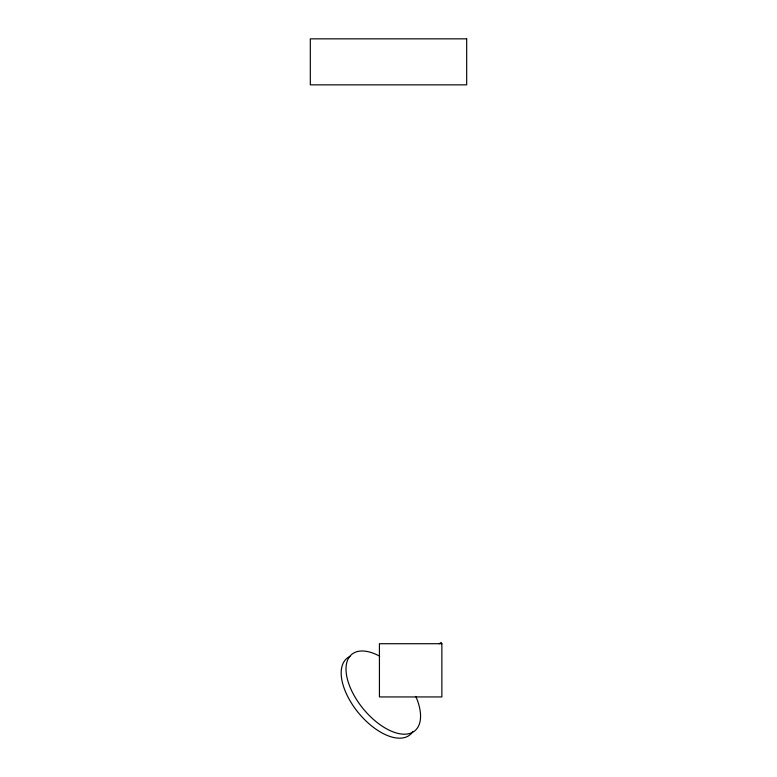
<?xml version="1.0" encoding="UTF-8"?>
<svg xmlns="http://www.w3.org/2000/svg" width="777" height="777" viewBox="0 0 777 777"><rect width="100%" height="100%" fill="white"/><g stroke="black" fill="none" stroke-linecap="round" stroke-linejoin="round"><path stroke-width="1.17" d="M439.209 643.754L441.239 642.424L441.54 643.715M415.812 696.415A49.563 25.796 50.5 0 1 396.843 733.109A49.563 25.796 50.5 0 1 347.028 677.622A49.563 25.796 50.5 0 1 379.681 656.186M412.83 731.594A49.563 25.796 50.5 0 1 358.955 713.451A49.563 25.796 50.5 0 1 350.019 656.4M466.686 38.85L310.314 38.85L310.314 84.858L466.686 84.858L466.686 38.85M441.87 643.715L379.429 643.715L379.429 696.94L441.87 696.94L441.87 643.715"/></g></svg>
